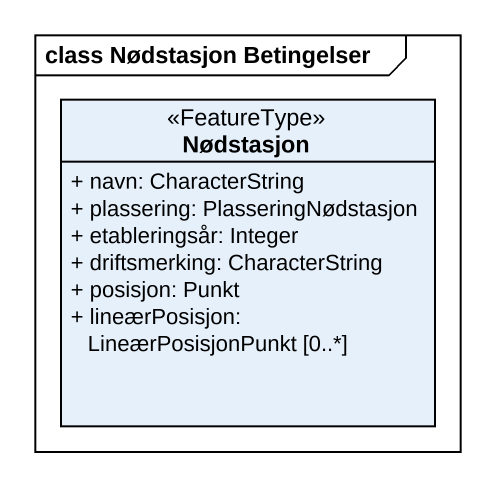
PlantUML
@startuml
mainframe class Nødstasjon Betingelser
hide circle
hide empty members
skinparam classAttributeIconSize 0
class Nødstasjon <<FeatureType>> {
  + navn: CharacterString
  + plassering: PlasseringNødstasjon
  + etableringsår: Integer
  + driftsmerking: CharacterString
  + posisjon: Punkt
  + lineærPosisjon: LineærPosisjonPunkt [0..*]
}
@enduml
